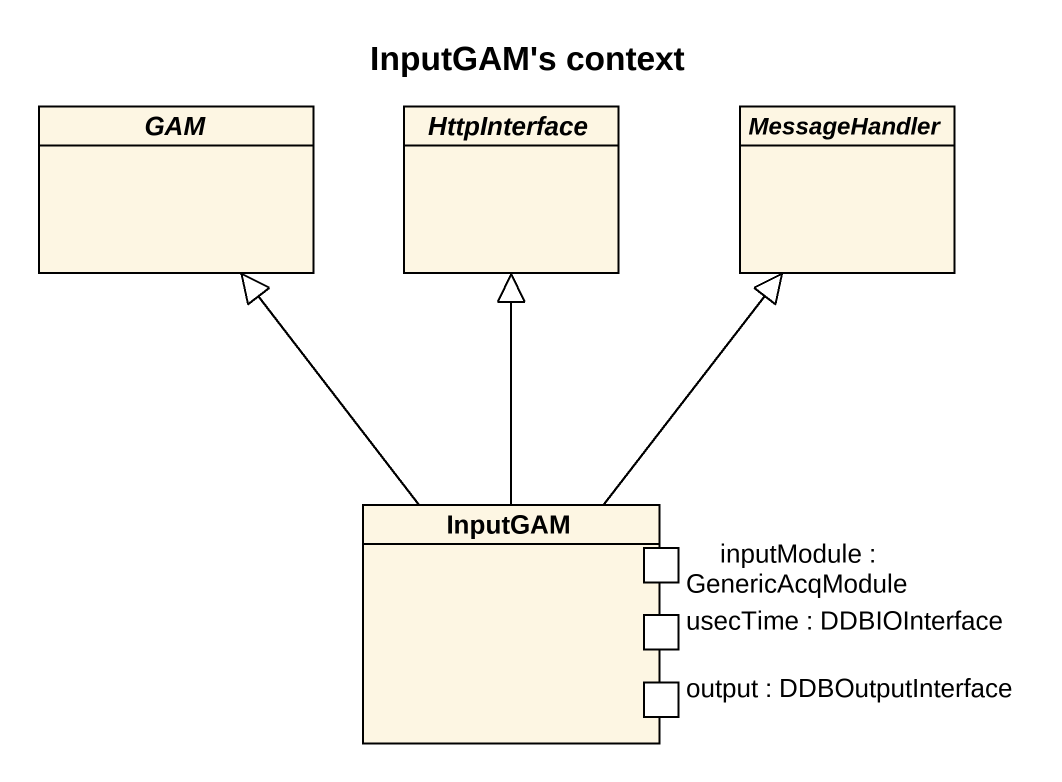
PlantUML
@startuml
title InputGAM's context
allowmixing
hide circle
hide empty members
abstract class GAM
abstract class HttpInterface
abstract class MessageHandler
rectangle InputGAM {
  port "inputModule : GenericAcqModule" as inputModule
  port "output : DDBOutputInterface" as output
  port "usecTime : DDBIOInterface" as usecTime
}
InputGAM -up-|> GAM
InputGAM -up-|> HttpInterface
InputGAM -up-|> MessageHandler
@enduml
